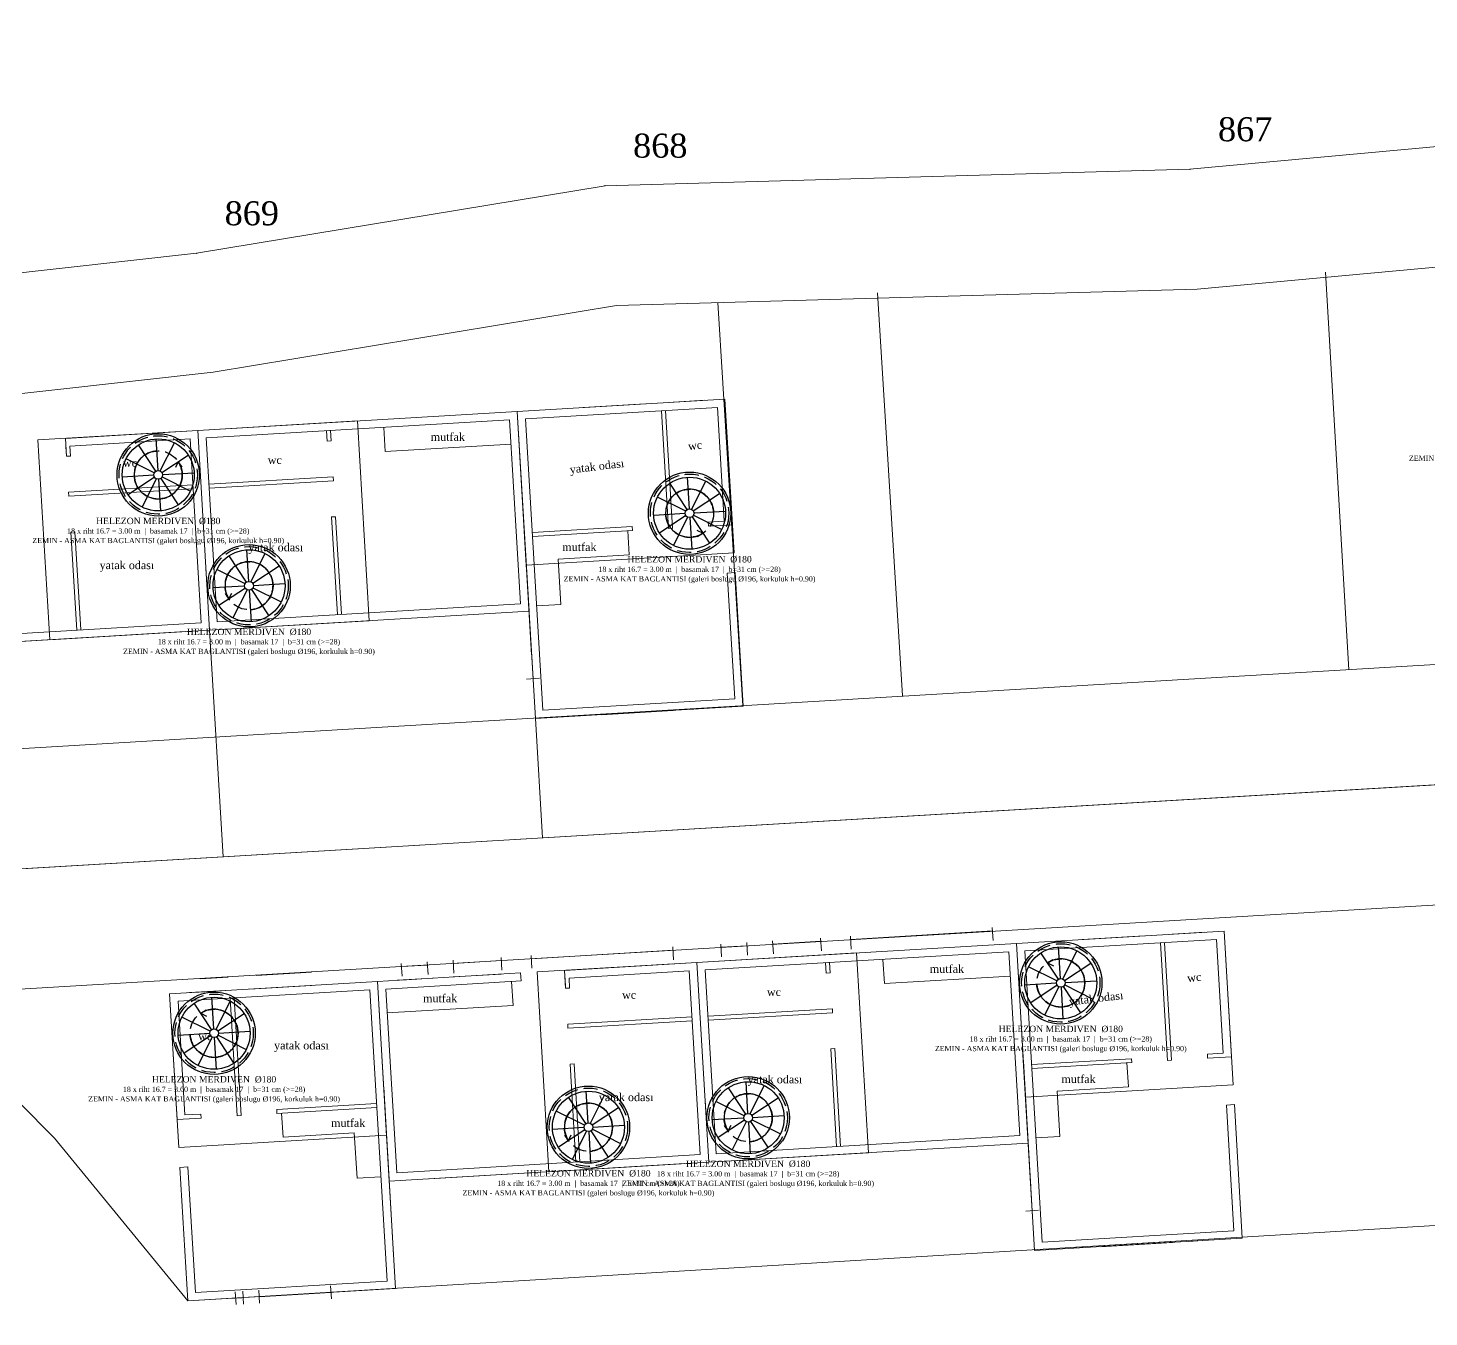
# Model space of a CAD drawing. Header units: metres. Extents: x 566281 to 566551, y 4178515 to 4178592.
# Drawn here: x 566419.52 to 566454.53, y 4178558.51 to 4178590.72 of the extents above; entities that cross this region are included whole.
import ezdxf
from ezdxf.enums import TextEntityAlignment as Align

# ---------------------------------------------------------------- set-up
doc = ezdxf.new("R2010")
doc.units = ezdxf.units.M
doc.linetypes.add('MERD_DASH', pattern=[0.5, 0.35, -0.15])
doc.layers.get('0').update_dxf_attribs({"color": 5, "lineweight": 0})
for name, color, linetype, lineweight in [('ADA_SINIR', 5, 'Continuous', 0), ('ASMAKAT', 30, 'Continuous', 0), ('BAHÇEDUVARI', 3, 'Continuous', 0), ('BINA_115', 1, 'Continuous', 0), ('CEKME_MESAFESI', 2, 'Continuous', 0), ('DUVAR', 18, 'Continuous', 0), ('NOKTA', 7, 'Continuous', 0), ('NOKTA_NO', 8, 'Continuous', 0), ('PARSEL_BOLME', 1, 'Continuous', 0), ('PARSEL_SINIR', 3, 'Continuous', 0), ('TASLAK_DUVAR', 7, 'Continuous', 0), ('TASLAK_KAPI', 1, 'Continuous', 0), ('TASLAK_PENCERE', 3, 'Continuous', 0), ('TEZGAH', 157, 'Continuous', 0), ('YAZI', 132, 'Continuous', 0)]:
    doc.layers.add(name, color=color, linetype=linetype, lineweight=lineweight)
for name, color, linetype in [('MERDIVEN_BOSLUK', 1, 'Continuous'), ('MERDIVEN_HELEZON', 4, 'Continuous'), ('MERDIVEN_YAZI', 2, 'Continuous'), ('MERDIVEN_YON', 5, 'Continuous')]:
    doc.layers.add(name, color=color, linetype=linetype)
doc.styles.get("Standard").update_dxf_attribs({"font": 'times.ttf'})

msp = doc.modelspace()

# ---------------------------------------------------------------- linework, layer by layer
for p, q in [((566435.35, 4178581.151), (566435.525, 4178578.212)), ((566435.45, 4178581.157), (566435.625, 4178578.218)), ((566436.517, 4178578.371), (566436.523, 4178578.271)), ((566434.621, 4178578.258), (566434.626, 4178578.158)), ((566447.827, 4178567.855), (566448.002, 4178564.916)), ((566447.927, 4178567.861), (566448.102, 4178564.922)), ((566424.565, 4178566.472), (566424.74, 4178563.533)), ((566424.665, 4178566.478), (566424.84, 4178563.539)), ((566448.995, 4178565.075), (566449, 4178564.975)), ((566447.098, 4178564.962), (566447.104, 4178564.863)), ((566423.836, 4178563.579), (566423.842, 4178563.479)), ((566425.732, 4178563.692), (566425.738, 4178563.592))]:
    msp.add_line(p, q)
for points in [[(566436.517, 4178578.371, 0), (566436.916, 4178578.395, 0)], [(566432.123, 4178578.109, 0), (566434.621, 4178578.258, 0)], [(566432.129, 4178578.01, 0), (566434.626, 4178578.158, 0)], [(566436.994, 4178577.097, 0), (566437.193, 4178577.109, 0)], [(566448.995, 4178565.075, 0), (566449.394, 4178565.099, 0)], [(566444.601, 4178564.814, 0), (566447.098, 4178564.962, 0)], [(566444.606, 4178564.714, 0), (566447.104, 4178564.863, 0)], [(566423.836, 4178563.579, 0), (566423.436, 4178563.555, 0)], [(566428.23, 4178563.84, 0), (566425.732, 4178563.692, 0)], [(566428.236, 4178563.74, 0), (566425.738, 4178563.592, 0)], [(566449.471, 4178563.801, 0), (566449.671, 4178563.813, 0)], [(566423.514, 4178562.258, 0), (566423.314, 4178562.246, 0)]]:
    msp.add_polyline3d(points)
at = {"layer": 'ADA_SINIR'}
msp.add_polyline3d([(566455.39, 4178543.76, 0), (566446.28, 4178534.52, 0), (566439.05, 4178526.23, 0), (566435.89, 4178520.41, 0), (566432.46, 4178537.17, 0), (566428.54, 4178544.88, 0), (566419.7, 4178555.67, 0), (566416.46, 4178559.62, 0), (566407.16, 4178568.98, 0), (566404.45, 4178571.7, 0), (566396.58, 4178580.33, 0), (566396.58, 4178580.33, 0), (566400.39, 4178582.76, 0), (566405.21, 4178583.03, 0), (566423.73, 4178585.09, 0), (566433.94, 4178586.78, 0), (566448.56, 4178587.19, 0), (566462.47, 4178588.47, 0)], dxfattribs=at)
at = {"layer": 'ASMAKAT'}
for points in [[(566437.164, 4178577.607, 0), (566431.971, 4178577.298, 0), (566431.743, 4178581.137, 0), (566436.935, 4178581.445, 0), (566437.164, 4178577.607, 0)], [(566437.164, 4178577.607, 0), (566431.971, 4178577.298, 0), (566431.743, 4178581.137, 0), (566436.935, 4178581.445, 0), (566437.164, 4178577.607, 0)], [(566424.054, 4178575.671, 0), (566428.047, 4178575.908, 0), (566427.75, 4178580.899, 0), (566423.757, 4178580.662, 0), (566424.054, 4178575.671, 0)], [(566420.061, 4178575.433, 0), (566424.054, 4178575.671, 0), (566423.757, 4178580.662, 0), (566419.764, 4178580.424, 0), (566420.061, 4178575.433, 0)], [(566449.641, 4178564.312, 0), (566444.448, 4178564.003, 0), (566444.22, 4178567.841, 0), (566449.413, 4178568.15, 0), (566449.641, 4178564.312, 0)], [(566449.641, 4178564.312, 0), (566444.448, 4178564.003, 0), (566444.22, 4178567.841, 0), (566449.413, 4178568.15, 0), (566449.641, 4178564.312, 0)], [(566436.531, 4178562.375, 0), (566440.524, 4178562.612, 0), (566440.227, 4178567.603, 0), (566436.234, 4178567.366, 0), (566436.531, 4178562.375, 0)], [(566432.538, 4178562.137, 0), (566436.531, 4178562.375, 0), (566436.234, 4178567.366, 0), (566432.241, 4178567.129, 0), (566432.538, 4178562.137, 0)], [(566423.284, 4178562.744, 0), (566428.477, 4178563.053, 0), (566428.249, 4178566.891, 0), (566423.056, 4178566.582, 0), (566423.284, 4178562.744, 0)], [(566423.284, 4178562.744, 0), (566428.477, 4178563.053, 0), (566428.249, 4178566.891, 0), (566423.056, 4178566.582, 0), (566423.284, 4178562.744, 0)]]:
    msp.add_polyline3d(points, close=True, dxfattribs=at)
at = {"layer": 'BAHÇEDUVARI'}
for p, q in [((566424.054, 4178575.671), (566424.391, 4178570.005)), ((566432.199, 4178573.46), (566432.377, 4178570.48))]:
    msp.add_line(p, q, dxfattribs=at)
for points in [[(566452.534, 4178574.682, 0), (566451.948, 4178584.621, 0)], [(566441.374, 4178574.031, 0), (566440.747, 4178584.106, 0)]]:
    msp.add_polyline3d(points, dxfattribs=at)
at = {"layer": 'BINA_115'}
for p, q in [((566431.743, 4178581.137), (566436.935, 4178581.445)), ((566432.199, 4178573.46), (566431.743, 4178581.137)), ((566437.392, 4178573.769), (566432.199, 4178573.46)), ((566444.22, 4178567.841), (566449.413, 4178568.15)), ((566444.677, 4178560.164), (566444.22, 4178567.841)), ((566428.249, 4178566.891), (566423.056, 4178566.582)), ((566428.705, 4178559.215), (566428.249, 4178566.891)), ((566449.869, 4178560.473), (566444.677, 4178560.164)), ((566423.513, 4178558.906), (566428.705, 4178559.215))]:
    msp.add_line(p, q, dxfattribs=at)
for points in [[(566420.45, 4178580.465, 0), (566423.757, 4178580.662, 0), (566424.054, 4178575.671, 0), (566416.068, 4178575.196, 0), (566416.068, 4178575.196, 0), (566415.771, 4178580.187, 0), (566419.352, 4178580.4, 0)], [(566432.927, 4178567.169, 0), (566436.234, 4178567.366, 0), (566436.531, 4178562.375, 0), (566428.545, 4178561.9, 0), (566428.545, 4178561.9, 0), (566428.249, 4178566.891, 0), (566431.829, 4178567.104, 0)]]:
    msp.add_polyline3d(points, dxfattribs=at)
at = {"layer": 'CEKME_MESAFESI'}
for points in [[(566405.46, 4178580.039, 0), (566424.141, 4178582.117, 0), (566434.228, 4178583.787, 0), (566448.74, 4178584.194, 0), (566462.398, 4178585.451, 0), (566472.943, 4178583.97, 0), (566489.228, 4178584, 0), (566502.828, 4178585.133, 0), (566517.699, 4178586.372, 0), (566526.9, 4178587.244, 0), (566539.77, 4178587.649, 0), (566541.424, 4178582.061, 0), (566543.051, 4178580.067, 0), (566410.996, 4178572.213, 0), (566408.07, 4178575.151, 0), (566403.702, 4178579.941, 0), (566405.46, 4178580.039, 0)], [(566423.513, 4178558.906, 0), (566420.175, 4178562.975, 0), (566416.635, 4178566.538, 0), (566529.75, 4178573.265, 0), (566524.255, 4178570.716, 0), (566516.762, 4178564.541, 0), (566423.513, 4178558.906, 0)]]:
    msp.add_polyline3d(points, close=True, dxfattribs=at)
at = {"layer": 'DUVAR'}
for p, q in [((566428.41, 4178580.738), (566428.446, 4178580.133)), ((566420.45, 4178580.465), (566420.476, 4178580.016)), ((566426.976, 4178580.653), (566426.991, 4178580.398)), ((566427.091, 4178580.404), (566426.991, 4178580.398)), ((566427.076, 4178580.659), (566427.091, 4178580.404)), ((566420.462, 4178580.265), (566420.476, 4178580.016)), ((566420.562, 4178580.271), (566420.576, 4178580.022)), ((566431.591, 4178580.321), (566428.446, 4178580.133)), ((566420.476, 4178580.016), (566420.576, 4178580.022)), ((566427.145, 4178579.505), (566424.037, 4178579.321)), ((566427.151, 4178579.406), (566424.043, 4178579.221)), ((566427.145, 4178579.505), (566427.151, 4178579.406)), ((566420.53, 4178579.118), (566423.637, 4178579.303)), ((566420.53, 4178579.118), (566420.536, 4178579.018)), ((566420.536, 4178579.018), (566423.643, 4178579.203)), ((566427.204, 4178578.507), (566427.104, 4178578.501)), ((566427.104, 4178578.501), (566427.25, 4178576.061)), ((566427.204, 4178578.507), (566427.349, 4178576.067)), ((566437.122, 4178578.307), (566436.523, 4178578.271)), ((566420.589, 4178578.12), (566420.689, 4178578.126)), ((566420.589, 4178578.12), (566420.735, 4178575.673)), ((566420.689, 4178578.126), (566420.835, 4178575.679)), ((566435.625, 4178578.218), (566435.525, 4178578.212)), ((566435.625, 4178578.218), (566435.525, 4178578.212)), ((566440.887, 4178567.442), (566440.923, 4178566.838)), ((566431.829, 4178567.104), (566431.841, 4178566.904)), ((566432.927, 4178567.169), (566432.954, 4178566.721)), ((566439.453, 4178567.357), (566439.469, 4178567.102)), ((566439.568, 4178567.108), (566439.469, 4178567.102)), ((566439.553, 4178567.363), (566439.568, 4178567.108)), ((566431.605, 4178566.89), (566431.641, 4178566.291)), ((566432.939, 4178566.97), (566432.954, 4178566.721)), ((566432.954, 4178566.721), (566433.054, 4178566.727)), ((566433.039, 4178566.976), (566433.054, 4178566.727)), ((566444.068, 4178567.025), (566440.923, 4178566.838)), ((566428.495, 4178566.104), (566431.641, 4178566.291)), ((566439.622, 4178566.21), (566436.515, 4178566.025)), ((566439.628, 4178566.11), (566436.521, 4178565.925)), ((566439.622, 4178566.21), (566439.628, 4178566.11)), ((566433.007, 4178565.822), (566436.115, 4178566.007)), ((566433.007, 4178565.822), (566433.013, 4178565.722)), ((566433.013, 4178565.722), (566436.12, 4178565.907)), ((566439.681, 4178565.212), (566439.582, 4178565.206)), ((566439.582, 4178565.206), (566439.727, 4178562.765)), ((566439.681, 4178565.212), (566439.827, 4178562.771)), ((566449.599, 4178565.011), (566449, 4178564.975)), ((566433.067, 4178564.824), (566433.166, 4178564.83)), ((566433.067, 4178564.824), (566433.212, 4178562.378)), ((566433.166, 4178564.83), (566433.312, 4178562.384)), ((566448.102, 4178564.922), (566448.002, 4178564.916)), ((566448.102, 4178564.922), (566448.002, 4178564.916)), ((566423.243, 4178563.444), (566423.842, 4178563.479)), ((566424.74, 4178563.533), (566424.84, 4178563.539)), ((566424.74, 4178563.533), (566424.84, 4178563.539))]:
    msp.add_line(p, q, dxfattribs=at)
at = {"layer": 'MERDIVEN_BOSLUK'}
for centre in [(566422.771, 4178579.551), (566436.053, 4178578.593), (566425.04, 4178576.781), (566445.331, 4178566.855), (566424.167, 4178565.597), (566433.524, 4178563.248), (566437.517, 4178563.485)]:
    msp.add_circle(centre, 1.03, dxfattribs=at)
at = {"layer": 'MERDIVEN_BOSLUK', "linetype": 'MERD_DASH'}
for centre in [(566422.771, 4178579.551), (566436.053, 4178578.593), (566425.04, 4178576.781), (566445.331, 4178566.855), (566424.167, 4178565.597), (566437.517, 4178563.485), (566433.524, 4178563.248)]:
    msp.add_circle(centre, 0.98, dxfattribs=at)
at = {"layer": 'MERDIVEN_HELEZON'}
for p, q in [((566422.765, 4178579.661), (566422.718, 4178580.45)), ((566422.765, 4178579.661), (566422.718, 4178580.45)), ((566422.711, 4178579.643), (566422.276, 4178580.303)), ((566422.82, 4178579.65), (566423.174, 4178580.356)), ((566422.863, 4178579.612), (566423.522, 4178580.047)), ((566422.673, 4178579.601), (566421.966, 4178579.954)), ((566422.661, 4178579.545), (566421.873, 4178579.498)), ((566422.679, 4178579.491), (566422.02, 4178579.056)), ((566422.722, 4178579.453), (566422.368, 4178578.747)), ((566422.778, 4178579.442), (566422.824, 4178578.653)), ((566422.832, 4178579.459), (566423.267, 4178578.8)), ((566422.869, 4178579.502), (566423.576, 4178579.148)), ((566422.881, 4178579.558), (566423.669, 4178579.605)), ((566435.993, 4178578.685), (566435.558, 4178579.344)), ((566436.047, 4178578.703), (566436, 4178579.492)), ((566436.102, 4178578.691), (566436.456, 4178579.398)), ((566435.955, 4178578.642), (566435.248, 4178578.996)), ((566436.145, 4178578.654), (566436.804, 4178579.089)), ((566436.163, 4178578.6), (566436.952, 4178578.647)), ((566436.163, 4178578.6), (566436.952, 4178578.647)), ((566435.943, 4178578.587), (566435.155, 4178578.54)), ((566435.961, 4178578.533), (566435.302, 4178578.098)), ((566436.004, 4178578.495), (566435.65, 4178577.788)), ((566436.06, 4178578.483), (566436.107, 4178577.695)), ((566436.114, 4178578.501), (566436.549, 4178577.842)), ((566436.151, 4178578.544), (566436.858, 4178578.19)), ((566425.033, 4178576.891), (566424.986, 4178577.679)), ((566425.089, 4178576.879), (566425.443, 4178577.586)), ((566424.979, 4178576.873), (566424.544, 4178577.532)), ((566425.132, 4178576.842), (566425.791, 4178577.277)), ((566424.941, 4178576.83), (566424.235, 4178577.184)), ((566424.93, 4178576.774), (566424.141, 4178576.728)), ((566424.948, 4178576.72), (566424.288, 4178576.286)), ((566424.99, 4178576.683), (566424.637, 4178575.976)), ((566425.046, 4178576.671), (566425.093, 4178575.883)), ((566425.046, 4178576.671), (566425.093, 4178575.883)), ((566425.1, 4178576.689), (566425.535, 4178576.03)), ((566425.138, 4178576.732), (566425.844, 4178576.378)), ((566425.15, 4178576.788), (566425.938, 4178576.834)), ((566445.27, 4178566.947), (566444.835, 4178567.606)), ((566445.324, 4178566.965), (566445.277, 4178567.754)), ((566445.38, 4178566.953), (566445.733, 4178567.66)), ((566445.232, 4178566.904), (566444.526, 4178567.258)), ((566445.422, 4178566.916), (566446.082, 4178567.351)), ((566445.221, 4178566.849), (566444.432, 4178566.802)), ((566445.221, 4178566.849), (566444.432, 4178566.802)), ((566445.239, 4178566.795), (566444.579, 4178566.36)), ((566445.281, 4178566.757), (566444.928, 4178566.05)), ((566445.337, 4178566.745), (566445.384, 4178565.957)), ((566445.391, 4178566.763), (566445.826, 4178566.104)), ((566445.429, 4178566.806), (566446.135, 4178566.452)), ((566445.44, 4178566.862), (566446.229, 4178566.909)), ((566424.16, 4178565.706), (566424.113, 4178566.495)), ((566424.216, 4178565.695), (566424.57, 4178566.401)), ((566424.106, 4178565.688), (566423.671, 4178566.348)), ((566424.258, 4178565.657), (566424.918, 4178566.092)), ((566424.068, 4178565.646), (566423.362, 4178565.999)), ((566424.057, 4178565.59), (566423.268, 4178565.543)), ((566424.057, 4178565.59), (566423.268, 4178565.543)), ((566424.075, 4178565.536), (566423.415, 4178565.101)), ((566424.117, 4178565.498), (566423.764, 4178564.792)), ((566424.173, 4178565.487), (566424.22, 4178564.698)), ((566424.227, 4178565.505), (566424.662, 4178564.845)), ((566424.265, 4178565.547), (566424.971, 4178565.194)), ((566424.276, 4178565.603), (566425.065, 4178565.65)), ((566437.511, 4178563.595), (566437.464, 4178564.384)), ((566437.566, 4178563.584), (566437.92, 4178564.29)), ((566433.463, 4178563.34), (566433.029, 4178563.999)), ((566433.518, 4178563.358), (566433.471, 4178564.146)), ((566433.573, 4178563.346), (566433.927, 4178564.053)), ((566437.457, 4178563.577), (566437.022, 4178564.237)), ((566437.609, 4178563.546), (566438.268, 4178563.981)), ((566433.426, 4178563.297), (566432.719, 4178563.651)), ((566433.616, 4178563.308), (566434.275, 4178563.743)), ((566437.419, 4178563.535), (566436.712, 4178563.888)), ((566433.414, 4178563.241), (566432.626, 4178563.194)), ((566433.634, 4178563.254), (566434.422, 4178563.301)), ((566437.407, 4178563.479), (566436.619, 4178563.432)), ((566437.425, 4178563.425), (566436.766, 4178562.99)), ((566437.468, 4178563.387), (566437.114, 4178562.681)), ((566437.524, 4178563.376), (566437.571, 4178562.587)), ((566437.524, 4178563.376), (566437.571, 4178562.587)), ((566437.578, 4178563.393), (566438.013, 4178562.734)), ((566437.615, 4178563.436), (566438.322, 4178563.082)), ((566437.627, 4178563.492), (566438.415, 4178563.539)), ((566433.432, 4178563.187), (566432.773, 4178562.752)), ((566433.475, 4178563.149), (566433.121, 4178562.443)), ((566433.531, 4178563.138), (566433.577, 4178562.349)), ((566433.531, 4178563.138), (566433.577, 4178562.349)), ((566433.585, 4178563.156), (566434.02, 4178562.497)), ((566433.622, 4178563.199), (566434.329, 4178562.845))]:
    msp.add_line(p, q, dxfattribs=at)
for centre, radius in [((566422.771, 4178579.551), 0.9), ((566422.771, 4178579.551), 0.11), ((566436.053, 4178578.593), 0.9), ((566436.053, 4178578.593), 0.11), ((566425.04, 4178576.781), 0.9), ((566425.04, 4178576.781), 0.11), ((566445.331, 4178566.855), 0.9), ((566445.331, 4178566.855), 0.11), ((566424.167, 4178565.597), 0.9), ((566424.167, 4178565.597), 0.11), ((566437.517, 4178563.485), 0.9), ((566433.524, 4178563.248), 0.9), ((566437.517, 4178563.485), 0.11), ((566433.524, 4178563.248), 0.11)]:
    msp.add_circle(centre, radius, dxfattribs=at)
at = {"layer": 'MERDIVEN_HELEZON', "linetype": 'MERD_DASH'}
for centre in [(566422.771, 4178579.551), (566436.053, 4178578.593), (566425.04, 4178576.781), (566445.331, 4178566.855), (566424.167, 4178565.597), (566437.517, 4178563.485), (566433.524, 4178563.248)]:
    msp.add_circle(centre, 0.6, dxfattribs=at)
at = {"layer": 'MERDIVEN_YON'}
for p, q in [((566423.272, 4178579.882), (566423.2, 4178579.737)), ((566423.272, 4178579.882), (566423.36, 4178579.747)), ((566436.383, 4178578.092), (566436.239, 4178578.164)), ((566436.383, 4178578.092), (566436.248, 4178578.004)), ((566424.539, 4178576.451), (566424.451, 4178576.586)), ((566424.539, 4178576.451), (566424.61, 4178576.595)), ((566445, 4178567.356), (566445.135, 4178567.444)), ((566445, 4178567.356), (566445.145, 4178567.284)), ((566423.836, 4178566.097), (566423.971, 4178566.186)), ((566423.836, 4178566.097), (566423.981, 4178566.026)), ((566437.016, 4178563.155), (566436.928, 4178563.29)), ((566437.016, 4178563.155), (566437.088, 4178563.3)), ((566433.023, 4178562.918), (566432.935, 4178563.053)), ((566433.023, 4178562.918), (566433.095, 4178563.062))]:
    msp.add_line(p, q, dxfattribs=at)
for points in [[(566422.735, 4178580.15), (566422.709, 4178580.148), (566422.683, 4178580.145), (566422.658, 4178580.14), (566422.632, 4178580.135), (566422.607, 4178580.128), (566422.582, 4178580.121), (566422.557, 4178580.112), (566422.533, 4178580.102), (566422.509, 4178580.091), (566422.486, 4178580.079), (566422.463, 4178580.066), (566422.441, 4178580.052), (566422.419, 4178580.037), (566422.398, 4178580.022), (566422.378, 4178580.005), (566422.359, 4178579.987), (566422.34, 4178579.969), (566422.322, 4178579.95), (566422.305, 4178579.93), (566422.289, 4178579.909), (566422.274, 4178579.888), (566422.26, 4178579.866), (566422.247, 4178579.843), (566422.235, 4178579.82), (566422.223, 4178579.796), (566422.213, 4178579.772), (566422.204, 4178579.748), (566422.196, 4178579.723), (566422.189, 4178579.697), (566422.183, 4178579.672), (566422.179, 4178579.646), (566422.175, 4178579.62), (566422.173, 4178579.594), (566422.171, 4178579.568), (566422.171, 4178579.542), (566422.172, 4178579.516), (566422.174, 4178579.49), (566422.178, 4178579.464), (566422.182, 4178579.438), (566422.187, 4178579.412), (566422.194, 4178579.387), (566422.202, 4178579.362), (566422.211, 4178579.337), (566422.22, 4178579.313), (566422.231, 4178579.289), (566422.243, 4178579.266), (566422.256, 4178579.243), (566422.27, 4178579.221), (566422.285, 4178579.199), (566422.301, 4178579.179), (566422.318, 4178579.158), (566422.335, 4178579.139), (566422.354, 4178579.12), (566422.373, 4178579.103), (566422.393, 4178579.086), (566422.413, 4178579.07), (566422.435, 4178579.054), (566422.457, 4178579.04), (566422.479, 4178579.027), (566422.502, 4178579.015), (566422.526, 4178579.004), (566422.55, 4178578.993), (566422.575, 4178578.984), (566422.6, 4178578.976), (566422.625, 4178578.969), (566422.65, 4178578.964), (566422.676, 4178578.959), (566422.702, 4178578.955), (566422.728, 4178578.953), (566422.754, 4178578.952), (566422.781, 4178578.951), (566422.807, 4178578.952), (566422.833, 4178578.954), (566422.859, 4178578.958), (566422.885, 4178578.962), (566422.91, 4178578.968), (566422.935, 4178578.974), (566422.96, 4178578.982), (566422.985, 4178578.991), (566423.009, 4178579.001), (566423.033, 4178579.012), (566423.056, 4178579.024), (566423.079, 4178579.036), (566423.101, 4178579.05), (566423.123, 4178579.065), (566423.144, 4178579.081), (566423.164, 4178579.098), (566423.183, 4178579.115), (566423.202, 4178579.134), (566423.22, 4178579.153), (566423.237, 4178579.173), (566423.253, 4178579.194), (566423.268, 4178579.215), (566423.282, 4178579.237), (566423.295, 4178579.26), (566423.308, 4178579.283), (566423.319, 4178579.306), (566423.329, 4178579.33), (566423.338, 4178579.355), (566423.346, 4178579.38), (566423.353, 4178579.405), (566423.359, 4178579.431), (566423.364, 4178579.456), (566423.367, 4178579.482), (566423.37, 4178579.508), (566423.371, 4178579.535), (566423.371, 4178579.561), (566423.37, 4178579.587), (566423.368, 4178579.613), (566423.365, 4178579.639), (566423.36, 4178579.665), (566423.355, 4178579.69), (566423.348, 4178579.716), (566423.34, 4178579.741), (566423.332, 4178579.765), (566423.322, 4178579.79), (566423.311, 4178579.813), (566423.299, 4178579.837), (566423.286, 4178579.859), (566423.272, 4178579.882)], [(566436.652, 4178578.629), (566436.65, 4178578.655), (566436.647, 4178578.681), (566436.642, 4178578.707), (566436.637, 4178578.732), (566436.63, 4178578.758), (566436.622, 4178578.783), (566436.614, 4178578.807), (566436.604, 4178578.831), (566436.593, 4178578.855), (566436.581, 4178578.879), (566436.568, 4178578.901), (566436.554, 4178578.923), (566436.539, 4178578.945), (566436.523, 4178578.966), (566436.507, 4178578.986), (566436.489, 4178579.005), (566436.471, 4178579.024), (566436.451, 4178579.042), (566436.431, 4178579.059), (566436.411, 4178579.075), (566436.389, 4178579.09), (566436.367, 4178579.104), (566436.345, 4178579.117), (566436.322, 4178579.13), (566436.298, 4178579.141), (566436.274, 4178579.151), (566436.249, 4178579.16), (566436.224, 4178579.168), (566436.199, 4178579.175), (566436.174, 4178579.181), (566436.148, 4178579.186), (566436.122, 4178579.189), (566436.096, 4178579.192), (566436.07, 4178579.193), (566436.044, 4178579.193), (566436.017, 4178579.192), (566435.991, 4178579.19), (566435.965, 4178579.187), (566435.94, 4178579.182), (566435.914, 4178579.177), (566435.889, 4178579.17), (566435.864, 4178579.162), (566435.839, 4178579.154), (566435.815, 4178579.144), (566435.791, 4178579.133), (566435.768, 4178579.121), (566435.745, 4178579.108), (566435.723, 4178579.094), (566435.701, 4178579.079), (566435.68, 4178579.063), (566435.66, 4178579.047), (566435.641, 4178579.029), (566435.622, 4178579.011), (566435.604, 4178578.991), (566435.587, 4178578.971), (566435.571, 4178578.951), (566435.556, 4178578.929), (566435.542, 4178578.907), (566435.529, 4178578.885), (566435.517, 4178578.862), (566435.505, 4178578.838), (566435.495, 4178578.814), (566435.486, 4178578.789), (566435.478, 4178578.764), (566435.471, 4178578.739), (566435.465, 4178578.714), (566435.461, 4178578.688), (566435.457, 4178578.662), (566435.455, 4178578.636), (566435.453, 4178578.61), (566435.453, 4178578.584), (566435.454, 4178578.557), (566435.456, 4178578.531), (566435.46, 4178578.505), (566435.464, 4178578.48), (566435.469, 4178578.454), (566435.476, 4178578.429), (566435.484, 4178578.404), (566435.493, 4178578.379), (566435.502, 4178578.355), (566435.513, 4178578.331), (566435.525, 4178578.308), (566435.538, 4178578.285), (566435.552, 4178578.263), (566435.567, 4178578.241), (566435.583, 4178578.22), (566435.6, 4178578.2), (566435.617, 4178578.181), (566435.636, 4178578.162), (566435.655, 4178578.144), (566435.675, 4178578.127), (566435.695, 4178578.111), (566435.717, 4178578.096), (566435.739, 4178578.082), (566435.761, 4178578.069), (566435.784, 4178578.057), (566435.808, 4178578.045), (566435.832, 4178578.035), (566435.857, 4178578.026), (566435.882, 4178578.018), (566435.907, 4178578.011), (566435.932, 4178578.005), (566435.958, 4178578.001), (566435.984, 4178577.997), (566436.01, 4178577.995), (566436.036, 4178577.993), (566436.063, 4178577.993), (566436.089, 4178577.994), (566436.115, 4178577.996), (566436.141, 4178578), (566436.167, 4178578.004), (566436.192, 4178578.009), (566436.218, 4178578.016), (566436.243, 4178578.024), (566436.267, 4178578.033), (566436.291, 4178578.042), (566436.315, 4178578.053), (566436.339, 4178578.065), (566436.361, 4178578.078), (566436.383, 4178578.092)], [(566425.075, 4178576.182), (566425.101, 4178576.184), (566425.127, 4178576.187), (566425.153, 4178576.192), (566425.179, 4178576.197), (566425.204, 4178576.204), (566425.229, 4178576.212), (566425.254, 4178576.221), (566425.278, 4178576.23), (566425.302, 4178576.241), (566425.325, 4178576.253), (566425.348, 4178576.266), (566425.37, 4178576.28), (566425.392, 4178576.295), (566425.412, 4178576.311), (566425.433, 4178576.328), (566425.452, 4178576.345), (566425.471, 4178576.364), (566425.488, 4178576.383), (566425.505, 4178576.403), (566425.521, 4178576.423), (566425.537, 4178576.445), (566425.551, 4178576.467), (566425.564, 4178576.489), (566425.576, 4178576.512), (566425.587, 4178576.536), (566425.598, 4178576.56), (566425.607, 4178576.585), (566425.615, 4178576.61), (566425.622, 4178576.635), (566425.627, 4178576.66), (566425.632, 4178576.686), (566425.636, 4178576.712), (566425.638, 4178576.738), (566425.639, 4178576.764), (566425.64, 4178576.79), (566425.639, 4178576.817), (566425.637, 4178576.843), (566425.633, 4178576.869), (566425.629, 4178576.895), (566425.623, 4178576.92), (566425.617, 4178576.945), (566425.609, 4178576.97), (566425.6, 4178576.995), (566425.59, 4178577.019), (566425.579, 4178577.043), (566425.567, 4178577.066), (566425.555, 4178577.089), (566425.541, 4178577.111), (566425.526, 4178577.133), (566425.51, 4178577.154), (566425.493, 4178577.174), (566425.476, 4178577.193), (566425.457, 4178577.212), (566425.438, 4178577.23), (566425.418, 4178577.247), (566425.397, 4178577.263), (566425.376, 4178577.278), (566425.354, 4178577.292), (566425.331, 4178577.305), (566425.308, 4178577.318), (566425.285, 4178577.329), (566425.261, 4178577.339), (566425.236, 4178577.348), (566425.211, 4178577.356), (566425.186, 4178577.363), (566425.16, 4178577.369), (566425.135, 4178577.373), (566425.109, 4178577.377), (566425.083, 4178577.379), (566425.056, 4178577.381), (566425.03, 4178577.381), (566425.004, 4178577.38), (566424.978, 4178577.378), (566424.952, 4178577.375), (566424.926, 4178577.37), (566424.901, 4178577.365), (566424.875, 4178577.358), (566424.85, 4178577.35), (566424.826, 4178577.342), (566424.801, 4178577.332), (566424.778, 4178577.321), (566424.754, 4178577.309), (566424.732, 4178577.296), (566424.709, 4178577.282), (566424.688, 4178577.267), (566424.667, 4178577.251), (566424.647, 4178577.235), (566424.627, 4178577.217), (566424.609, 4178577.199), (566424.591, 4178577.179), (566424.574, 4178577.159), (566424.558, 4178577.139), (566424.543, 4178577.117), (566424.529, 4178577.095), (566424.515, 4178577.073), (566424.503, 4178577.05), (566424.492, 4178577.026), (566424.482, 4178577.002), (566424.473, 4178576.977), (566424.465, 4178576.952), (566424.458, 4178576.927), (566424.452, 4178576.902), (566424.447, 4178576.876), (566424.444, 4178576.85), (566424.441, 4178576.824), (566424.44, 4178576.798), (566424.44, 4178576.772), (566424.441, 4178576.745), (566424.443, 4178576.719), (566424.446, 4178576.693), (566424.451, 4178576.668), (566424.456, 4178576.642), (566424.463, 4178576.617), (566424.47, 4178576.592), (566424.479, 4178576.567), (566424.489, 4178576.543), (566424.5, 4178576.519), (566424.512, 4178576.496), (566424.525, 4178576.473), (566424.539, 4178576.451)], [(566444.732, 4178566.819), (566444.734, 4178566.793), (566444.737, 4178566.767), (566444.741, 4178566.742), (566444.747, 4178566.716), (566444.754, 4178566.691), (566444.761, 4178566.666), (566444.77, 4178566.641), (566444.78, 4178566.617), (566444.791, 4178566.593), (566444.803, 4178566.57), (566444.816, 4178566.547), (566444.83, 4178566.525), (566444.845, 4178566.503), (566444.86, 4178566.482), (566444.877, 4178566.462), (566444.895, 4178566.443), (566444.913, 4178566.424), (566444.932, 4178566.406), (566444.952, 4178566.389), (566444.973, 4178566.373), (566444.994, 4178566.358), (566445.016, 4178566.344), (566445.039, 4178566.331), (566445.062, 4178566.319), (566445.086, 4178566.307), (566445.11, 4178566.297), (566445.134, 4178566.288), (566445.159, 4178566.28), (566445.184, 4178566.273), (566445.21, 4178566.267), (566445.236, 4178566.263), (566445.262, 4178566.259), (566445.288, 4178566.257), (566445.314, 4178566.255), (566445.34, 4178566.255), (566445.366, 4178566.256), (566445.392, 4178566.258), (566445.418, 4178566.262), (566445.444, 4178566.266), (566445.47, 4178566.271), (566445.495, 4178566.278), (566445.52, 4178566.286), (566445.545, 4178566.295), (566445.569, 4178566.304), (566445.593, 4178566.315), (566445.616, 4178566.327), (566445.639, 4178566.34), (566445.661, 4178566.354), (566445.682, 4178566.369), (566445.703, 4178566.385), (566445.723, 4178566.402), (566445.743, 4178566.419), (566445.761, 4178566.438), (566445.779, 4178566.457), (566445.796, 4178566.477), (566445.812, 4178566.497), (566445.827, 4178566.519), (566445.842, 4178566.541), (566445.855, 4178566.563), (566445.867, 4178566.587), (566445.878, 4178566.61), (566445.888, 4178566.634), (566445.898, 4178566.659), (566445.906, 4178566.684), (566445.912, 4178566.709), (566445.918, 4178566.735), (566445.923, 4178566.76), (566445.927, 4178566.786), (566445.929, 4178566.812), (566445.93, 4178566.838), (566445.93, 4178566.865), (566445.929, 4178566.891), (566445.927, 4178566.917), (566445.924, 4178566.943), (566445.92, 4178566.969), (566445.914, 4178566.994), (566445.908, 4178567.02), (566445.9, 4178567.045), (566445.891, 4178567.069), (566445.881, 4178567.093), (566445.87, 4178567.117), (566445.858, 4178567.141), (566445.845, 4178567.163), (566445.831, 4178567.185), (566445.817, 4178567.207), (566445.801, 4178567.228), (566445.784, 4178567.248), (566445.766, 4178567.267), (566445.748, 4178567.286), (566445.729, 4178567.304), (566445.709, 4178567.321), (566445.688, 4178567.337), (566445.667, 4178567.352), (566445.645, 4178567.366), (566445.622, 4178567.379), (566445.599, 4178567.392), (566445.576, 4178567.403), (566445.551, 4178567.413), (566445.527, 4178567.422), (566445.502, 4178567.43), (566445.477, 4178567.437), (566445.451, 4178567.443), (566445.425, 4178567.448), (566445.399, 4178567.451), (566445.373, 4178567.454), (566445.347, 4178567.455), (566445.321, 4178567.455), (566445.295, 4178567.454), (566445.269, 4178567.452), (566445.243, 4178567.449), (566445.217, 4178567.444), (566445.191, 4178567.439), (566445.166, 4178567.432), (566445.141, 4178567.424), (566445.116, 4178567.416), (566445.092, 4178567.406), (566445.068, 4178567.395), (566445.045, 4178567.383), (566445.022, 4178567.37), (566445, 4178567.356)], [(566423.568, 4178565.561), (566423.57, 4178565.535), (566423.573, 4178565.509), (566423.577, 4178565.483), (566423.583, 4178565.457), (566423.59, 4178565.432), (566423.597, 4178565.407), (566423.606, 4178565.382), (566423.616, 4178565.358), (566423.627, 4178565.334), (566423.639, 4178565.311), (566423.652, 4178565.288), (566423.666, 4178565.266), (566423.681, 4178565.245), (566423.696, 4178565.224), (566423.713, 4178565.204), (566423.731, 4178565.184), (566423.749, 4178565.166), (566423.768, 4178565.148), (566423.788, 4178565.131), (566423.809, 4178565.115), (566423.83, 4178565.1), (566423.852, 4178565.085), (566423.875, 4178565.072), (566423.898, 4178565.06), (566423.922, 4178565.049), (566423.946, 4178565.039), (566423.97, 4178565.03), (566423.995, 4178565.022), (566424.021, 4178565.015), (566424.046, 4178565.009), (566424.072, 4178565.004), (566424.098, 4178565), (566424.124, 4178564.998), (566424.15, 4178564.997), (566424.176, 4178564.997), (566424.202, 4178564.998), (566424.228, 4178565), (566424.254, 4178565.003), (566424.28, 4178565.007), (566424.306, 4178565.013), (566424.331, 4178565.019), (566424.356, 4178565.027), (566424.381, 4178565.036), (566424.405, 4178565.046), (566424.429, 4178565.057), (566424.452, 4178565.069), (566424.475, 4178565.082), (566424.497, 4178565.096), (566424.518, 4178565.111), (566424.539, 4178565.126), (566424.56, 4178565.143), (566424.579, 4178565.161), (566424.598, 4178565.179), (566424.615, 4178565.198), (566424.632, 4178565.218), (566424.648, 4178565.239), (566424.663, 4178565.26), (566424.678, 4178565.282), (566424.691, 4178565.305), (566424.703, 4178565.328), (566424.714, 4178565.352), (566424.725, 4178565.376), (566424.734, 4178565.4), (566424.742, 4178565.425), (566424.749, 4178565.45), (566424.754, 4178565.476), (566424.759, 4178565.502), (566424.763, 4178565.528), (566424.765, 4178565.554), (566424.766, 4178565.58), (566424.767, 4178565.606), (566424.766, 4178565.632), (566424.763, 4178565.658), (566424.76, 4178565.684), (566424.756, 4178565.71), (566424.75, 4178565.736), (566424.744, 4178565.761), (566424.736, 4178565.786), (566424.727, 4178565.811), (566424.717, 4178565.835), (566424.706, 4178565.859), (566424.694, 4178565.882), (566424.681, 4178565.905), (566424.668, 4178565.927), (566424.653, 4178565.948), (566424.637, 4178565.969), (566424.62, 4178565.989), (566424.603, 4178566.009), (566424.584, 4178566.027), (566424.565, 4178566.045), (566424.545, 4178566.062), (566424.524, 4178566.078), (566424.503, 4178566.093), (566424.481, 4178566.108), (566424.458, 4178566.121), (566424.435, 4178566.133), (566424.412, 4178566.144), (566424.387, 4178566.154), (566424.363, 4178566.163), (566424.338, 4178566.172), (566424.313, 4178566.178), (566424.287, 4178566.184), (566424.261, 4178566.189), (566424.236, 4178566.193), (566424.209, 4178566.195), (566424.183, 4178566.196), (566424.157, 4178566.196), (566424.131, 4178566.195), (566424.105, 4178566.193), (566424.079, 4178566.19), (566424.053, 4178566.186), (566424.028, 4178566.18), (566424.002, 4178566.174), (566423.977, 4178566.166), (566423.953, 4178566.157), (566423.928, 4178566.147), (566423.905, 4178566.136), (566423.881, 4178566.124), (566423.858, 4178566.111), (566423.836, 4178566.097)], [(566437.553, 4178562.886), (566437.579, 4178562.889), (566437.605, 4178562.892), (566437.631, 4178562.896), (566437.656, 4178562.902), (566437.681, 4178562.908), (566437.707, 4178562.916), (566437.731, 4178562.925), (566437.755, 4178562.935), (566437.779, 4178562.946), (566437.802, 4178562.958), (566437.825, 4178562.971), (566437.847, 4178562.984), (566437.869, 4178562.999), (566437.89, 4178563.015), (566437.91, 4178563.032), (566437.929, 4178563.049), (566437.948, 4178563.068), (566437.966, 4178563.087), (566437.983, 4178563.107), (566437.999, 4178563.128), (566438.014, 4178563.149), (566438.028, 4178563.171), (566438.041, 4178563.194), (566438.054, 4178563.217), (566438.065, 4178563.24), (566438.075, 4178563.264), (566438.084, 4178563.289), (566438.092, 4178563.314), (566438.099, 4178563.339), (566438.105, 4178563.365), (566438.11, 4178563.39), (566438.113, 4178563.416), (566438.116, 4178563.442), (566438.117, 4178563.469), (566438.117, 4178563.495), (566438.116, 4178563.521), (566438.114, 4178563.547), (566438.111, 4178563.573), (566438.106, 4178563.599), (566438.101, 4178563.624), (566438.094, 4178563.65), (566438.086, 4178563.675), (566438.078, 4178563.699), (566438.068, 4178563.724), (566438.057, 4178563.747), (566438.045, 4178563.771), (566438.032, 4178563.793), (566438.018, 4178563.816), (566438.003, 4178563.837), (566437.987, 4178563.858), (566437.971, 4178563.878), (566437.953, 4178563.898), (566437.935, 4178563.916), (566437.915, 4178563.934), (566437.895, 4178563.951), (566437.875, 4178563.967), (566437.853, 4178563.982), (566437.831, 4178563.996), (566437.809, 4178564.01), (566437.786, 4178564.022), (566437.762, 4178564.033), (566437.738, 4178564.043), (566437.713, 4178564.052), (566437.688, 4178564.06), (566437.663, 4178564.067), (566437.638, 4178564.073), (566437.612, 4178564.078), (566437.586, 4178564.081), (566437.56, 4178564.084), (566437.534, 4178564.085), (566437.508, 4178564.085), (566437.481, 4178564.084), (566437.455, 4178564.082), (566437.429, 4178564.079), (566437.404, 4178564.074), (566437.378, 4178564.069), (566437.353, 4178564.062), (566437.328, 4178564.055), (566437.303, 4178564.046), (566437.279, 4178564.036), (566437.255, 4178564.025), (566437.232, 4178564.013), (566437.209, 4178564), (566437.187, 4178563.986), (566437.165, 4178563.971), (566437.144, 4178563.956), (566437.124, 4178563.939), (566437.105, 4178563.921), (566437.086, 4178563.903), (566437.068, 4178563.884), (566437.051, 4178563.864), (566437.035, 4178563.843), (566437.02, 4178563.822), (566437.006, 4178563.8), (566436.993, 4178563.777), (566436.981, 4178563.754), (566436.969, 4178563.73), (566436.959, 4178563.706), (566436.95, 4178563.682), (566436.942, 4178563.657), (566436.935, 4178563.631), (566436.929, 4178563.606), (566436.925, 4178563.58), (566436.921, 4178563.554), (566436.919, 4178563.528), (566436.917, 4178563.502), (566436.917, 4178563.476), (566436.918, 4178563.45), (566436.92, 4178563.424), (566436.924, 4178563.398), (566436.928, 4178563.372), (566436.933, 4178563.346), (566436.94, 4178563.321), (566436.948, 4178563.296), (566436.957, 4178563.271), (566436.966, 4178563.247), (566436.977, 4178563.223), (566436.989, 4178563.2), (566437.002, 4178563.177), (566437.016, 4178563.155)], [(566433.56, 4178562.649), (566433.586, 4178562.651), (566433.612, 4178562.654), (566433.638, 4178562.659), (566433.663, 4178562.664), (566433.688, 4178562.671), (566433.713, 4178562.679), (566433.738, 4178562.687), (566433.762, 4178562.697), (566433.786, 4178562.708), (566433.809, 4178562.72), (566433.832, 4178562.733), (566433.854, 4178562.747), (566433.876, 4178562.762), (566433.897, 4178562.778), (566433.917, 4178562.794), (566433.936, 4178562.812), (566433.955, 4178562.83), (566433.973, 4178562.85), (566433.99, 4178562.869), (566434.006, 4178562.89), (566434.021, 4178562.912), (566434.035, 4178562.933), (566434.048, 4178562.956), (566434.061, 4178562.979), (566434.072, 4178563.003), (566434.082, 4178563.027), (566434.091, 4178563.052), (566434.099, 4178563.076), (566434.106, 4178563.102), (566434.112, 4178563.127), (566434.116, 4178563.153), (566434.12, 4178563.179), (566434.123, 4178563.205), (566434.124, 4178563.231), (566434.124, 4178563.257), (566434.123, 4178563.283), (566434.121, 4178563.31), (566434.118, 4178563.336), (566434.113, 4178563.361), (566434.108, 4178563.387), (566434.101, 4178563.412), (566434.093, 4178563.437), (566434.085, 4178563.462), (566434.075, 4178563.486), (566434.064, 4178563.51), (566434.052, 4178563.533), (566434.039, 4178563.556), (566434.025, 4178563.578), (566434.01, 4178563.6), (566433.994, 4178563.621), (566433.978, 4178563.641), (566433.96, 4178563.66), (566433.942, 4178563.679), (566433.922, 4178563.697), (566433.902, 4178563.714), (566433.882, 4178563.73), (566433.86, 4178563.745), (566433.838, 4178563.759), (566433.816, 4178563.772), (566433.793, 4178563.784), (566433.769, 4178563.796), (566433.745, 4178563.806), (566433.72, 4178563.815), (566433.695, 4178563.823), (566433.67, 4178563.83), (566433.645, 4178563.836), (566433.619, 4178563.84), (566433.593, 4178563.844), (566433.567, 4178563.846), (566433.541, 4178563.848), (566433.515, 4178563.848), (566433.488, 4178563.847), (566433.462, 4178563.845), (566433.436, 4178563.841), (566433.411, 4178563.837), (566433.385, 4178563.832), (566433.36, 4178563.825), (566433.335, 4178563.817), (566433.31, 4178563.808), (566433.286, 4178563.798), (566433.262, 4178563.788), (566433.239, 4178563.776), (566433.216, 4178563.763), (566433.194, 4178563.749), (566433.172, 4178563.734), (566433.151, 4178563.718), (566433.131, 4178563.701), (566433.112, 4178563.684), (566433.093, 4178563.665), (566433.075, 4178563.646), (566433.058, 4178563.626), (566433.042, 4178563.606), (566433.027, 4178563.584), (566433.013, 4178563.562), (566433, 4178563.54), (566432.988, 4178563.516), (566432.976, 4178563.493), (566432.966, 4178563.469), (566432.957, 4178563.444), (566432.949, 4178563.419), (566432.942, 4178563.394), (566432.936, 4178563.368), (566432.932, 4178563.343), (566432.928, 4178563.317), (566432.926, 4178563.291), (566432.924, 4178563.265), (566432.924, 4178563.238), (566432.925, 4178563.212), (566432.927, 4178563.186), (566432.93, 4178563.16), (566432.935, 4178563.134), (566432.94, 4178563.109), (566432.947, 4178563.083), (566432.955, 4178563.058), (566432.964, 4178563.034), (566432.973, 4178563.01), (566432.984, 4178562.986), (566432.996, 4178562.962), (566433.009, 4178562.94), (566433.023, 4178562.918)]]:
    msp.add_lwpolyline(points, dxfattribs=at)
at = {"layer": 'NOKTA'}
for p in [(566448.56, 4178587.19), (566433.94, 4178586.78), (566423.73, 4178585.09)]:
    msp.add_point(p, dxfattribs=at)
at = {"layer": 'PARSEL_BOLME'}
msp.add_line((566407.16, 4178568.98), (566549.08, 4178577.42), dxfattribs=at)
at = {"layer": 'PARSEL_SINIR'}
for points in [[(566396.58, 4178580.33, 0), (566400.39, 4178582.76, 0), (566405.21, 4178583.03, 0), (566423.73, 4178585.09, 0), (566433.94, 4178586.78, 0), (566448.56, 4178587.19, 0), (566462.47, 4178588.47, 0), (566473.15, 4178586.97, 0), (566489.1, 4178587, 0), (566502.79, 4178588.14, 0), (566517.43, 4178589.36, 0), (566526.71, 4178590.24, 0), (566541.99, 4178590.72, 0), (566544.13, 4178583.49, 0), (566549.08, 4178577.42, 0), (566407.16, 4178568.98, 0), (566404.45, 4178571.7, 0), (566396.58, 4178580.33, 0)], [(566407.16, 4178568.98, 0), (566549.08, 4178577.42, 0), (566542.44, 4178573.64, 0), (566526.94, 4178566.45, 0), (566521.31, 4178561.81, 0), (566419.7, 4178555.67, 0), (566416.46, 4178559.62, 0), (566407.16, 4178568.98, 0)]]:
    msp.add_polyline3d(points, close=True, dxfattribs=at)
at = {"layer": 'TASLAK_DUVAR'}
for points in [[(566437.193, 4178577.109, 0), (566437.392, 4178573.769, 0), (566437.392, 4178573.769, 0), (566432.199, 4178573.46, 0), (566431.743, 4178581.137, 0), (566436.935, 4178581.445, 0), (566437.122, 4178578.307, 0)], [(566436.994, 4178577.097, 0), (566437.181, 4178573.957, 0), (566437.181, 4178573.957, 0), (566432.387, 4178573.672, 0), (566431.954, 4178580.949, 0), (566436.748, 4178581.234, 0), (566436.916, 4178578.395, 0)], [(566420.45, 4178580.465, 0), (566423.757, 4178580.662, 0), (566424.054, 4178575.67, 0), (566416.068, 4178575.196, 0), (566416.068, 4178575.196, 0), (566415.771, 4178580.187, 0), (566419.352, 4178580.4, 0)], [(566420.562, 4178580.271, 0), (566423.569, 4178580.45, 0), (566423.842, 4178575.858, 0), (566416.256, 4178575.407, 0), (566416.256, 4178575.407, 0), (566415.982, 4178579.999, 0), (566419.364, 4178580.2, 0)], [(566449.671, 4178563.813, 0), (566449.869, 4178560.473, 0), (566449.869, 4178560.473, 0), (566444.677, 4178560.164, 0), (566444.22, 4178567.841, 0), (566449.413, 4178568.15, 0), (566449.599, 4178565.011, 0)], [(566449.471, 4178563.801, 0), (566449.658, 4178560.661, 0), (566449.658, 4178560.661, 0), (566444.865, 4178560.376, 0), (566444.432, 4178567.653, 0), (566449.225, 4178567.938, 0), (566449.394, 4178565.099, 0)], [(566432.927, 4178567.169, 0), (566436.234, 4178567.366, 0), (566436.531, 4178562.375, 0), (566428.545, 4178561.9, 0), (566428.545, 4178561.9, 0), (566428.248, 4178566.891, 0), (566431.829, 4178567.104, 0)], [(566433.039, 4178566.976, 0), (566436.046, 4178567.154, 0), (566436.32, 4178562.563, 0), (566428.733, 4178562.111, 0), (566428.733, 4178562.111, 0), (566428.46, 4178566.703, 0), (566431.841, 4178566.904, 0)], [(566423.314, 4178562.246, 0), (566423.512, 4178558.906, 0), (566423.512, 4178558.906, 0), (566428.705, 4178559.215, 0), (566428.249, 4178566.891, 0), (566423.056, 4178566.582, 0), (566423.243, 4178563.444, 0)], [(566423.514, 4178562.258, 0), (566423.7, 4178559.117, 0), (566423.7, 4178559.117, 0), (566428.494, 4178559.402, 0), (566428.061, 4178566.68, 0), (566423.268, 4178566.395, 0), (566423.436, 4178563.555, 0)]]:
    msp.add_polyline3d(points, dxfattribs=at)
for points in [[(566424.054, 4178575.671, 0), (566432.04, 4178576.146, 0), (566431.743, 4178581.137, 0), (566423.757, 4178580.662, 0), (566424.054, 4178575.671, 0)], [(566424.242, 4178575.882, 0), (566431.828, 4178576.333, 0), (566431.555, 4178580.925, 0), (566423.969, 4178580.474, 0), (566424.242, 4178575.882, 0)], [(566436.531, 4178562.375, 0), (566444.517, 4178562.85, 0), (566444.22, 4178567.841, 0), (566436.234, 4178567.366, 0), (566436.531, 4178562.375, 0)], [(566436.719, 4178562.586, 0), (566444.306, 4178563.038, 0), (566444.033, 4178567.629, 0), (566436.446, 4178567.178, 0), (566436.719, 4178562.586, 0)]]:
    msp.add_polyline3d(points, close=True, dxfattribs=at)
at = {"layer": 'TASLAK_KAPI'}
for p, q in [((566436.436, 4178581.416), (566435.538, 4178581.362)), ((566448.914, 4178568.12), (566448.015, 4178568.067)), ((566428.747, 4178566.921), (566429.646, 4178566.974)), ((566423.555, 4178566.612), (566424.454, 4178566.665))]:
    msp.add_line(p, q, dxfattribs=at)
at = {"layer": 'TASLAK_PENCERE'}
for p, q in [((566434.939, 4178581.327), (566433.39, 4178581.235)), ((566436.336, 4178581.41), (566435.638, 4178581.368)), ((566420.45, 4178580.465), (566423.158, 4178580.626)), ((566432.104, 4178575.057), (566431.9, 4178578.491)), ((566432.149, 4178574.309), (566431.9, 4178578.491)), ((566432.14, 4178574.458), (566431.918, 4178578.192)), ((566431.98, 4178577.144), (566431.948, 4178577.693)), ((566423.995, 4178576.669), (566423.962, 4178577.218)), ((566417.066, 4178575.255), (566421.259, 4178575.504)), ((566421.658, 4178575.528), (566423.455, 4178575.635)), ((566432.3, 4178574.468), (566431.98, 4178574.449)), ((566435.643, 4178573.665), (566433.847, 4178573.558)), ((566436.394, 4178573.71), (566436.043, 4178573.689)), ((566440.08, 4178567.942), (566443.624, 4178568.156)), ((566443.638, 4178567.916), (566443.619, 4178568.236)), ((566436.851, 4178567.506), (566436.832, 4178567.825)), ((566436.836, 4178567.746), (566437.485, 4178567.785)), ((566437.5, 4178567.545), (566437.48, 4178567.865)), ((566438.148, 4178567.584), (566438.129, 4178567.904)), ((566438.134, 4178567.824), (566439.332, 4178567.896)), ((566439.346, 4178567.657), (566439.327, 4178567.976)), ((566440.095, 4178567.702), (566440.076, 4178568.021)), ((566447.416, 4178568.031), (566445.867, 4178567.939)), ((566448.814, 4178568.114), (566448.115, 4178568.073)), ((566431.361, 4178567.174), (566431.342, 4178567.494)), ((566432.109, 4178567.22), (566432.09, 4178567.539)), ((566432.095, 4178567.459), (566435.638, 4178567.673)), ((566435.653, 4178567.434), (566435.634, 4178567.753)), ((566425.22, 4178567.044), (566426.605, 4178567.127)), ((566428.865, 4178567.023), (566428.846, 4178567.343)), ((566428.851, 4178567.263), (566429.5, 4178567.302)), ((566429.514, 4178567.063), (566429.495, 4178567.382)), ((566430.163, 4178567.102), (566430.144, 4178567.421)), ((566430.145, 4178567.004), (566431.343, 4178567.075)), ((566430.149, 4178567.341), (566431.346, 4178567.414)), ((566432.927, 4178567.169), (566435.635, 4178567.33)), ((566423.822, 4178566.959), (566424.521, 4178567.001)), ((566425.053, 4178566.701), (566426.602, 4178566.793)), ((566428.847, 4178566.927), (566429.496, 4178566.965)), ((566423.655, 4178566.618), (566424.354, 4178566.659)), ((566444.582, 4178561.762), (566444.377, 4178565.196)), ((566444.626, 4178561.013), (566444.377, 4178565.196)), ((566444.617, 4178561.163), (566444.395, 4178564.896)), ((566444.458, 4178563.848), (566444.425, 4178564.397)), ((566428.655, 4178560.063), (566428.406, 4178564.246)), ((566436.472, 4178563.373), (566436.439, 4178563.922)), ((566428.486, 4178562.898), (566428.453, 4178563.447)), ((566429.544, 4178561.959), (566433.736, 4178562.209)), ((566434.135, 4178562.232), (566435.932, 4178562.339)), ((566444.777, 4178561.172), (566444.458, 4178561.153)), ((566445.705, 4178560.247), (566445.892, 4178560.258)), ((566446.291, 4178560.282), (566448.088, 4178560.391)), ((566448.121, 4178560.369), (566446.324, 4178560.262)), ((566448.871, 4178560.414), (566448.52, 4178560.393)), ((566424.715, 4178558.818), (566424.696, 4178559.138)), ((566424.902, 4178558.83), (566424.883, 4178559.149)), ((566425.261, 4178559.01), (566427.058, 4178559.117)), ((566425.302, 4178558.854), (566425.282, 4178559.173)), ((566425.292, 4178559.013), (566427.089, 4178559.122)), ((566427.098, 4178558.962), (566427.079, 4178559.282)), ((566424.511, 4178558.965), (566424.862, 4178558.986)), ((566424.705, 4178558.978), (566424.893, 4178558.989))]:
    msp.add_line(p, q, dxfattribs=at)
at = {"layer": 'TEZGAH'}
for p, q in [((566434.509, 4178578.151), (566434.545, 4178577.552)), ((566432.831, 4178576.313), (566432.764, 4178577.446)), ((566432.831, 4178576.313), (566432.232, 4178576.277)), ((566446.986, 4178564.856), (566447.022, 4178564.257)), ((566445.309, 4178563.017), (566445.241, 4178564.151)), ((566425.856, 4178563.599), (566425.891, 4178563)), ((566427.74, 4178561.972), (566427.672, 4178563.106)), ((566445.309, 4178563.017), (566444.71, 4178562.981)), ((566427.74, 4178561.972), (566428.339, 4178562.008))]:
    msp.add_line(p, q, dxfattribs=at)
for points in [[(566432.764, 4178577.446, 0), (566434.545, 4178577.552, 0)], [(566445.241, 4178564.151, 0), (566447.022, 4178564.257, 0)], [(566427.672, 4178563.106, 0), (566425.891, 4178563, 0)]]:
    msp.add_polyline3d(points, dxfattribs=at)
at = {"layer": 'YAZI'}
msp.add_polyline3d([(566437.381, 4178573.783, 0), (566436.755, 4178583.858, 0)], dxfattribs=at)

# ---------------------------------------------------------------- texts
for s, p in [('wc', (566436.026, 4178580.168)), ('yatak odası', (566433.068, 4178579.586)), ('wc', (566448.503, 4178566.872)), ('yatak odası', (566445.546, 4178566.29))]:
    msp.add_text(s, height=0.2, rotation=6.8068).set_placement(p)
for s, p in [('wc', (566423.769, 4178565.422)), ('yatak odası', (566425.666, 4178565.194))]:
    msp.add_text(s, height=0.2).set_placement(p)
at = {"layer": 'MERDIVEN_YAZI'}
for s, height, p in [('ZEMIN - ASMA KAT BAGLANTISI (galeri boslugu Ø196, korkuluk h=0.90)', 0.13, (566457.181, 4178579.968)), ('HELEZON MERDIVEN  Ø180', 0.16, (566422.771, 4178578.401)), ('ZEMIN - ASMA KAT BAGLANTISI (galeri boslugu Ø196, korkuluk h=0.90)', 0.13, (566422.771, 4178577.911)), ('18 x riht 16.7 = 3.00 m  |  basamak 17  |  b=31 cm (>=28)', 0.13, (566422.771, 4178578.151)), ('18 x riht 16.7 = 3.00 m  |  basamak 17  |  b=31 cm (>=28)', 0.13, (566436.053, 4178577.193)), ('HELEZON MERDIVEN  Ø180', 0.16, (566436.053, 4178577.443)), ('ZEMIN - ASMA KAT BAGLANTISI (galeri boslugu Ø196, korkuluk h=0.90)', 0.13, (566436.053, 4178576.953)), ('HELEZON MERDIVEN  Ø180', 0.16, (566425.04, 4178575.631)), ('ZEMIN - ASMA KAT BAGLANTISI (galeri boslugu Ø196, korkuluk h=0.90)', 0.13, (566425.04, 4178575.141)), ('18 x riht 16.7 = 3.00 m  |  basamak 17  |  b=31 cm (>=28)', 0.13, (566425.04, 4178575.381)), ('HELEZON MERDIVEN  Ø180', 0.16, (566445.331, 4178565.705)), ('18 x riht 16.7 = 3.00 m  |  basamak 17  |  b=31 cm (>=28)', 0.13, (566445.331, 4178565.455)), ('ZEMIN - ASMA KAT BAGLANTISI (galeri boslugu Ø196, korkuluk h=0.90)', 0.13, (566445.331, 4178565.215)), ('HELEZON MERDIVEN  Ø180', 0.16, (566424.167, 4178564.447)), ('ZEMIN - ASMA KAT BAGLANTISI (galeri boslugu Ø196, korkuluk h=0.90)', 0.13, (566424.167, 4178563.957)), ('18 x riht 16.7 = 3.00 m  |  basamak 17  |  b=31 cm (>=28)', 0.13, (566424.167, 4178564.197)), ('HELEZON MERDIVEN  Ø180', 0.16, (566433.524, 4178562.098)), ('HELEZON MERDIVEN  Ø180', 0.16, (566437.517, 4178562.335)), ('18 x riht 16.7 = 3.00 m  |  basamak 17  |  b=31 cm (>=28)', 0.13, (566433.524, 4178561.848)), ('ZEMIN - ASMA KAT BAGLANTISI (galeri boslugu Ø196, korkuluk h=0.90)', 0.13, (566437.517, 4178561.845)), ('18 x riht 16.7 = 3.00 m  |  basamak 17  |  b=31 cm (>=28)', 0.13, (566437.517, 4178562.085)), ('ZEMIN - ASMA KAT BAGLANTISI (galeri boslugu Ø196, korkuluk h=0.90)', 0.13, (566433.524, 4178561.608))]:
    msp.add_text(s, height=height, dxfattribs=at).set_placement(p, align=Align.MIDDLE_CENTER)
at = {"layer": 'NOKTA_NO'}
for s, p in [('867', (566449.26, 4178587.89)), ('868', (566434.64, 4178587.48)), ('869', (566424.43, 4178585.79))]:
    msp.add_text(s, height=0.6, dxfattribs=at).set_placement(p)
at = {"layer": 'YAZI'}
for s, p in [('mutfak', (566429.581, 4178580.402)), ('wc', (566421.888, 4178579.753)), ('wc', (566425.508, 4178579.825)), ('yatak odası', (566425.026, 4178577.642)), ('mutfak', (566432.87, 4178577.648)), ('yatak odası', (566421.305, 4178577.196)), ('mutfak', (566442.058, 4178567.106)), ('mutfak', (566429.389, 4178566.371)), ('wc', (566434.365, 4178566.457)), ('wc', (566437.985, 4178566.53)), ('yatak odası', (566437.503, 4178564.346)), ('mutfak', (566445.348, 4178564.352)), ('yatak odası', (566433.782, 4178563.9)), ('mutfak', (566427.091, 4178563.254))]:
    msp.add_text(s, height=0.2, dxfattribs=at).set_placement(p)

doc.saveas('drawing.dxf')
